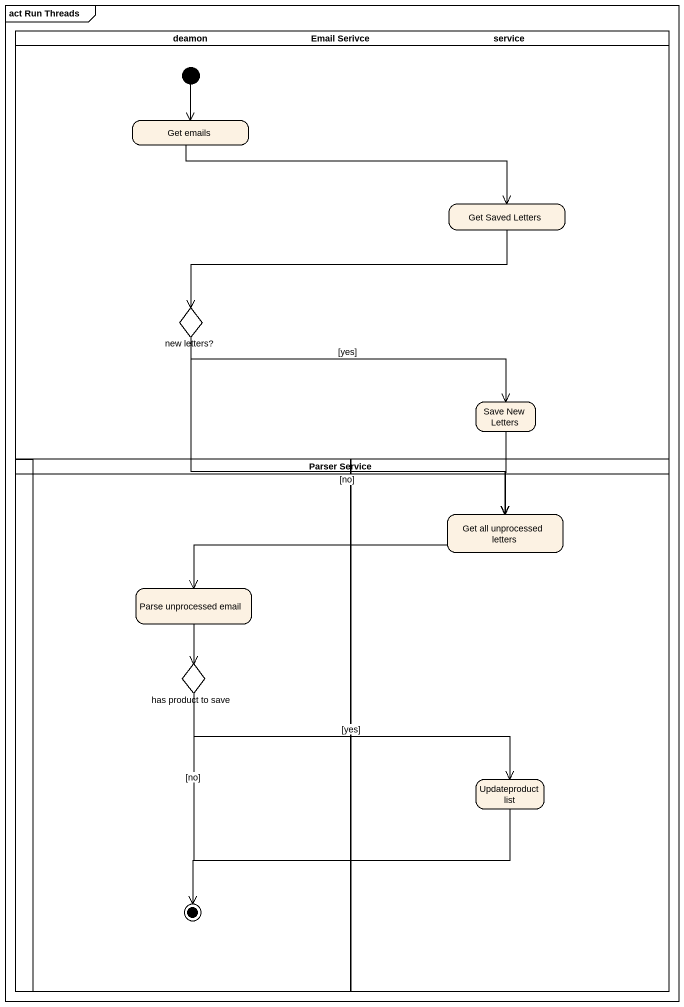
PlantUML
@startuml
mainframe act Run Threads
hide empty description
state "Email Serivce" as Email_Serivce <<partition>> {
  state "Get emails" as Get_emails
  state "Get Saved Letters" as Get_Saved_Letters
  state "new letters?" as new_letters <<choice>>
  state "Save New Letters" as Save_New_Letters
  [*] --> Get_emails
}
state deamon <<partition>> {
  state "Parse unprocessed email" as Parse_unprocessed_email
  state "has product to save" as has_product_to_save <<choice>>
  state final1 <<end>>
}
state service <<partition>> {
  state "Get all unprocessed letters" as Get_all_unprocessed_letters
  state "Updateproduct list" as Updateproduct_list
}
state "Parser Service" as Parser_Service <<partition>>
Get_emails -right-> Get_Saved_Letters
Get_Saved_Letters -left-> new_letters
new_letters -right-> Save_New_Letters : [yes]
new_letters --> Get_all_unprocessed_letters : [no]
Save_New_Letters --> Get_all_unprocessed_letters
Get_all_unprocessed_letters -left-> Parse_unprocessed_email
Parse_unprocessed_email --> has_product_to_save
has_product_to_save -right-> Updateproduct_list : [yes]
has_product_to_save --> final1 : [no]
Updateproduct_list -left-> final1
@enduml
